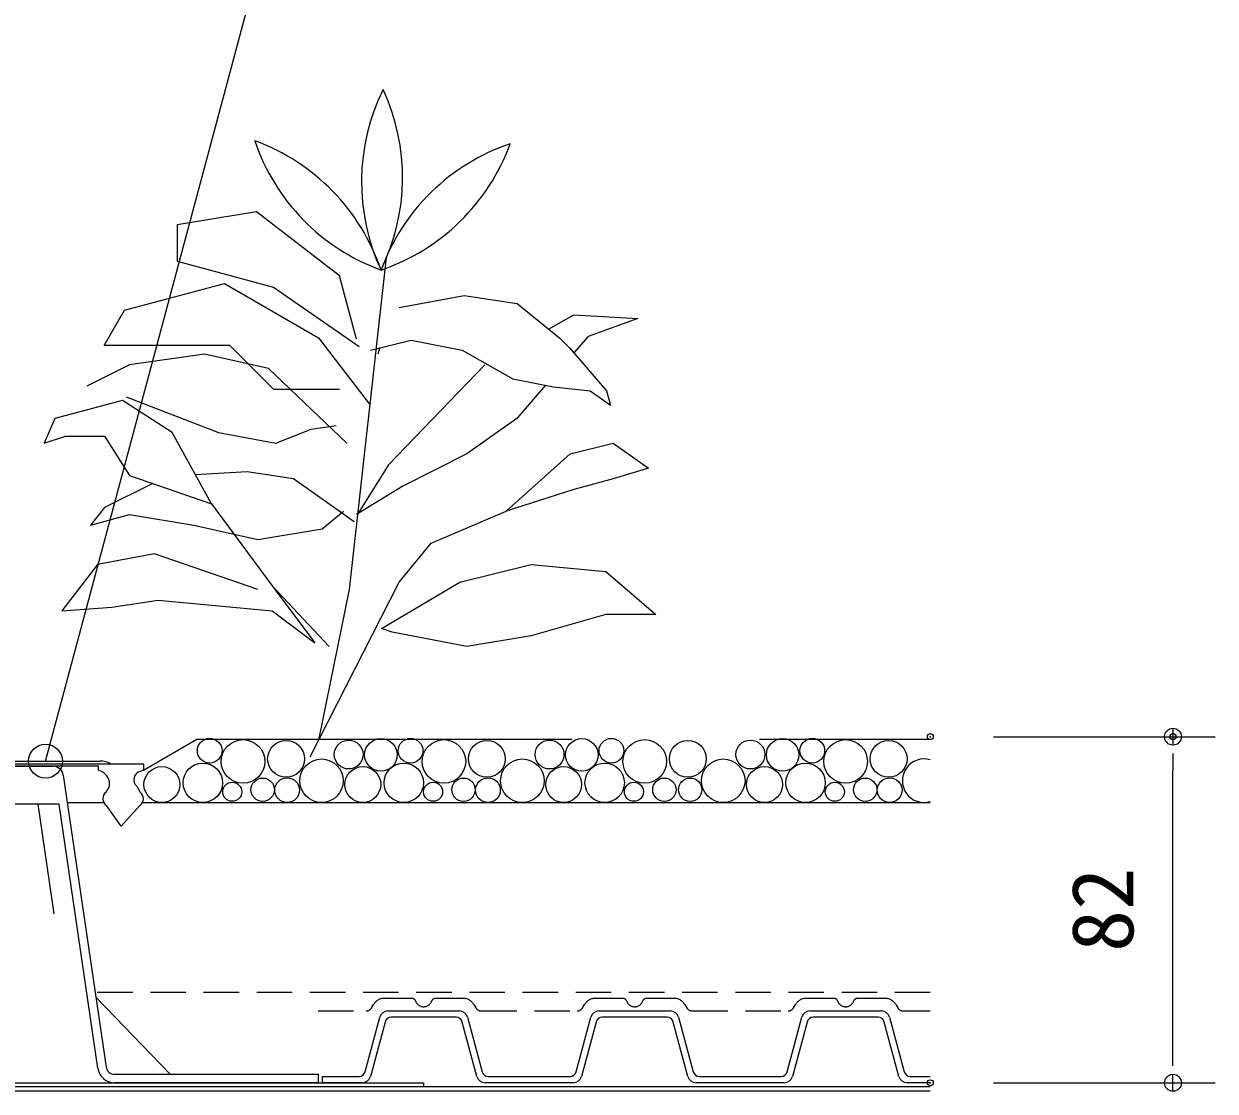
# Model space of a CAD drawing. Units: millimetres, scale not verified. Extents: x -1486 to 1484, y -1050 to 1050.
# Drawn here: x 637.2 to 919.5, y -218.9 to 34 of the extents above; entities that cross this region are included whole.
import ezdxf
from ezdxf.enums import TextEntityAlignment as Align

# ---------------------------------------------------------------- set-up
doc = ezdxf.new("R2010")
doc.units = ezdxf.units.MM
doc.header["$LTSCALE"] = 7
doc.header["$PDMODE"] = 32
doc.header["$PDSIZE"] = 1.4
doc.linetypes.add('DASHED1', pattern=[1.8, 1.2, -0.6])
doc.linetypes.add('USER1', pattern=[19.05, 12.7, -6.35])
for name, color, linetype, lineweight in [('0-0_0', 7, 'Continuous', 9), ('0-5_BOUSUI', 1, 'Continuous', 18), ('0-8_KANAMONO', 4, 'Continuous', 18), ('0-9_sunpo', 7, 'Continuous', 9), ('0-A_MOJI', 7, 'Continuous', 18), ('0-B_ecom', 7, 'Continuous', 9), ('0-C_GREEN', 3, 'Continuous', 18), ('0-D_FD-L', 8, 'Continuous', 18)]:
    doc.layers.add(name, color=color, linetype=linetype, lineweight=lineweight)
doc.layers.add('0-2_DEFPOINTS', color=7, linetype='Continuous')
doc.styles.add('ＭＳ ゴシック', font='')
doc.styles.get('ＭＳ ゴシック').set_extended_font_data('MS Gothic')

# ---------------------------------------------------------------- blocks, each defined once
blk = doc.blocks.new('_Dot')
at = {"layer": '0-0_0'}
for p, q in [((-0.5, 0), (-1, 0)), ((0.25, 0), (-0.25, 0))]:
    blk.add_line(p, q, dxfattribs=at)
blk.add_circle((0, 0), 0.25, dxfattribs=at)
blk = doc.blocks.new('D84')
at = {"layer": '0-2_DEFPOINTS'}
for p in [(2337.513, 915.199), (2395.013, 915.199), (2337.513, 833.199)]:
    blk.add_point(p, dxfattribs=at)
at = {"layer": '0-9_sunpo'}
for p, q in [((2352.513, 915.199), (2405.013, 915.199)), ((2395.013, 841.199), (2395.013, 907.199)), ((2352.513, 833.199), (2405.013, 833.199))]:
    blk.add_line(p, q, dxfattribs=at)
at = {"layer": '0-9_sunpo', "xscale": 8, "yscale": 8}
for p, rotation in [((2395.013, 915.199), 90), ((2395.013, 833.199), 270)]:
    blk.add_blockref('_Dot', p, dxfattribs=dict(at, rotation=rotation))
at = {"layer": '0-9_sunpo', "style": 'ＭＳ ゴシック'}
blk.add_text('82', height=14.66, rotation=90, dxfattribs=at).set_placement((2390.013, 864.199), align=Align.BOTTOM_LEFT)

msp = doc.modelspace()

# ---------------------------------------------------------------- linework, layer by layer
at = {"layer": '0-5_BOUSUI'}
msp.add_line((852.009, -217.865), (-118.667, -217.865), dxfattribs=at)
msp.add_lwpolyline([(852.009, -218.865), (-628.754, -218.865), (-672.394, -175.225), (-672.394, 94.135)], dxfattribs=at)
msp.add_lwpolyline([(531.954, -216.865), (731.954, -216.865), (731.954, -217.865), (531.954, -217.865)], close=True, dxfattribs=at)
at = {"layer": '0-8_KANAMONO'}
for p, q in [((608.619, -140.665), (655.288, -140.665)), ((656.684, -148.011), (657.473, -146.619)), ((664.003, -146.619), (664.793, -148.011))]:
    msp.add_line(p, q, dxfattribs=at)
for points in [[(599.055, -143.107), (598.347, -142.765), (598.347, -141.265), (665.56, -141.265), (665.56, -142.765), (664.853, -143.107)], [(655.624, -143.107), (654.916, -142.765), (654.916, -141.865), (608.992, -141.865)], [(664.714, -151.179), (660.238, -156.065), (656.762, -151.179)]]:
    msp.add_lwpolyline(points, dxfattribs=at)
for centre, radius, start, end in [((655.288, -146.173), 5.508, 63.00853, 90), ((654.222, -146.089), 3.294, 350.73331, 64.81727), ((665.262, -145.065), 2, 101.81701, 230.98411), ((657.943, -149.565), 2, 129.0159, 233.82139), ((663.534, -149.565), 2, 306.17861, 50.9841)]:
    msp.add_arc(centre, radius, start, end, dxfattribs=at)
at = {"layer": '0-A_MOJI'}
msp.add_line((642.34, -140.665), (705.747, 95.975), dxfattribs=at)
msp.add_circle((642.34, -140.665), 4, dxfattribs=at)
at = {"layer": '0-B_ecom', "color": 150, "lineweight": 18}
for p, q in [((619.814, -141.865), (644.094, -141.865)), ((646.567, -144.002), (656.703, -213.155)), ((640.498, -150.865), (644.309, -176.865)), ((654.277, -196.602), (671.905, -214.865))]:
    msp.add_line(p, q, dxfattribs=at)
at = {"layer": '0-B_ecom', "color": 1, "lineweight": 18}
msp.add_line((852.009, -217.865), (-118.667, -217.865), dxfattribs=at)
at = {"layer": '0-B_ecom', "color": 150, "lineweight": 18}
for points in [[(654.724, -213.445), (645.552, -150.865), (618.356, -150.865), (609.183, -213.445)], [(658.682, -214.865), (706.954, -214.865), (706.954, -216.865), (658.682, -216.865)]]:
    msp.add_lwpolyline(points, dxfattribs=at)
at = {"layer": '0-B_ecom'}
for centre, radius in [((681.254, -138.201), 2.929), ((721.824, -139.176), 3.851), ((728.85, -138.201), 2.929), ((769.42, -139.176), 3.851), ((776.445, -138.201), 2.929), ((817.015, -139.176), 3.851), ((824.041, -138.201), 2.929), ((689.149, -140.739), 5.17), ((699.346, -140.123), 4.364), ((714.185, -139.1), 3.421), ((736.744, -140.739), 5.17), ((746.942, -140.123), 4.364), ((761.78, -139.1), 3.421), ((784.34, -140.739), 5.17), ((794.538, -140.123), 4.364), ((809.376, -139.1), 3.421), ((831.935, -140.739), 5.17), ((842.133, -140.123), 4.364), ((679.651, -145.794), 4.671), ((707.751, -145.307), 5.158), ((727.246, -145.794), 4.671), ((755.346, -145.307), 5.158), ((774.842, -145.794), 4.671), ((802.942, -145.307), 5.158), ((822.437, -145.794), 4.671), ((669.929, -146.212), 4.253), ((717.525, -146.212), 4.253), ((765.12, -146.212), 4.253), ((812.716, -146.212), 4.253), ((686.594, -147.919), 2.261), ((693.803, -147.433), 2.774), ((699.592, -147.537), 2.929), ((734.19, -147.919), 2.261), ((741.399, -147.433), 2.774), ((747.188, -147.537), 2.929), ((781.786, -147.919), 2.261), ((788.994, -147.433), 2.774), ((795.111, -147.433), 2.774), ((829.381, -147.919), 2.261), ((836.59, -147.433), 2.774), ((842.379, -147.537), 2.929)]:
    msp.add_circle(centre, radius, dxfattribs=at)
msp.add_arc((850.537, -145.307), 5.158, 73.42361, 286.57639, dxfattribs=at)
at = {"layer": '0-B_ecom', "color": 150, "lineweight": 18}
for centre, radius, start, end in [((644.094, -144.365), 2.5, 8.33877, 90), ((658.682, -212.865), 4, 188.33877, 270), ((658.682, -212.865), 2, 188.33877, 270)]:
    msp.add_arc(centre, radius, start, end, dxfattribs=at)
at = {"layer": '0-C_GREEN'}
for p, q in [((723.069, -21.301), (714.327, -99.973)), ((726.14, -33.199), (741.558, -30.308)), ((741.558, -30.308), (754.085, -32.235)), ((754.085, -32.235), (764.203, -40.426)), ((761.563, -38.289), (767.53, -34.948)), ((767.53, -34.948), (782.731, -35.792)), ((782.731, -35.792), (770.908, -40.015)), ((719.394, -43.317), (729.031, -40.908)), ((729.031, -40.908), (741.076, -43.317)), ((764.203, -40.426), (766.612, -42.835)), ((770.908, -40.015), (767.527, -43.903)), ((680, -44.237), (662.266, -46.771)), ((721.523, -42.785), (721.083, -44.237)), ((741.076, -43.317), (753.121, -50.062)), ((766.612, -42.835), (775.285, -52.953)), ((662.266, -46.771), (652.132, -51.838)), ((723.617, -70.416), (746.418, -46.771)), ((753.121, -50.062), (762.758, -51.99)), ((760.83, -51.604), (754.018, -59.438)), ((762.758, -51.99), (771.43, -52.953)), ((771.43, -52.953), (776.248, -56.326)), ((775.285, -52.953), (776.248, -56.326)), ((660.577, -55.216), (644.531, -59.438)), ((672.399, -62.816), (660.577, -55.216)), ((661.421, -54.371), (683.378, -62.816)), ((644.531, -59.438), (641.998, -65.349)), ((696.89, -65.349), (705.334, -61.972)), ((705.334, -61.972), (711.246, -61.127)), ((754.018, -59.438), (742.195, -67.883)), ((641.998, -65.349), (647.065, -63.66)), ((647.065, -63.66), (656.354, -63.66)), ((656.354, -63.66), (662.266, -72.95)), ((683.378, -62.816), (696.89, -65.349)), ((766.685, -67.883), (776.819, -65.349)), ((723.617, -70.416), (716.318, -82.053)), ((742.195, -67.883), (726.995, -75.483)), ((751.485, -81.395), (766.685, -67.883)), ((667.744, -74.855), (656.354, -80.55)), ((715.468, -83.928), (701.112, -73.794)), ((726.995, -75.483), (716.016, -82.239)), ((776.819, -73.794), (767.53, -76.328)), ((767.53, -76.328), (751.485, -81.395)), ((656.354, -80.55), (652.976, -84.773)), ((681.689, -79.706), (696.045, -99.129)), ((707.868, -85.617), (712.935, -81.395)), ((733.75, -88.995), (751.485, -81.395)), ((652.976, -84.773), (662.266, -82.239)), ((662.266, -82.239), (677.466, -84.773)), ((677.466, -84.773), (692.667, -88.151)), ((692.667, -88.151), (707.868, -85.617)), ((726.15, -98.284), (733.75, -88.995)), ((668.177, -91.529), (654.665, -94.062)), ((692.667, -99.973), (668.177, -91.529)), ((654.665, -94.062), (646.22, -105.04)), ((740.506, -98.284), (757.396, -94.062)), ((757.396, -94.062), (775.13, -95.751)), ((775.13, -95.751), (786.953, -105.885)), ((705.038, -139.664), (726.15, -98.284)), ((721.928, -109.263), (740.506, -98.284)), ((696.045, -99.129), (706.179, -112.641)), ((696.045, -99.129), (709.557, -113.485)), ((714.327, -99.973), (707.067, -135.688)), ((646.22, -105.04), (658.043, -104.196)), ((658.043, -104.196), (669.022, -102.507)), ((669.022, -102.507), (696.045, -105.04)), ((696.045, -105.04), (706.179, -112.641)), ((775.13, -105.885), (757.396, -110.952)), ((786.953, -105.885), (775.13, -105.885)), ((724.461, -110.107), (721.928, -109.263)), ((742.195, -113.485), (724.461, -110.107)), ((757.396, -110.952), (742.195, -113.485))]:
    msp.add_line(p, q, dxfattribs=at)
for points in [[(716.01, -40.706), (711.985, -25.683), (692.339, -10.484), (673.506, -13.593), (673.506, -22.228), (696.406, -28.364), (716.701, -42.433)], [(712.036, -52.622), (696.486, -52.622), (686.035, -42.171), (656.228, -42.171), (661.04, -33.837), (684.756, -27.482), (707.05, -40.353), (719.12, -56.076)], [(713.779, -65.349), (695.201, -47.615), (680, -44.237)], [(662.266, -72.95), (681.689, -79.706), (672.399, -62.816)], [(776.819, -65.349), (785.264, -71.261), (776.819, -73.794)], [(701.112, -73.794), (690.134, -72.105), (677.904, -72.825)]]:
    msp.add_lwpolyline(points, dxfattribs=at)
for centre, start, end in [((766.688, -3.406), 153.71754, 204.97119), ((677.498, -2.386), 333.71754, 24.97119), ((675, -40.161), 18.71754, 69.97119), ((738.789, 22.184), 198.71754, 249.97119), ((705.975, 22.56), 288.71754, 339.97119), ((768.32, -41.229), 108.71754, 159.97119)]:
    msp.add_arc(centre, 49.464, start, end, dxfattribs=at)
at = {"layer": '0-D_FD-L', "color": 4, "linetype": 'USER1'}
for p, q in [((665.56, -142.765), (678.204, -135.465)), ((678.204, -135.465), (852.009, -135.465))]:
    msp.add_line(p, q, dxfattribs=at)
at = {"layer": '0-D_FD-L', "color": 4}
for p, q in [((647.392, -150.465), (656.157, -150.465)), ((665.32, -150.465), (852.009, -150.465))]:
    msp.add_line(p, q, dxfattribs=at)
at = {"layer": '0-D_FD-L', "linetype": 'DASHED1'}
for p, q in [((852.009, -195.465), (654.11, -195.465)), ((722.652, -196.865), (729.125, -196.865)), ((734.782, -196.865), (741.255, -196.865)), ((740.204, -196.865), (741.255, -196.865)), ((772.652, -196.865), (779.125, -196.865)), ((772.652, -196.865), (779.125, -196.865)), ((784.782, -196.865), (791.255, -196.865)), ((784.782, -196.865), (791.255, -196.865)), ((822.652, -196.865), (829.125, -196.865)), ((834.782, -196.865), (841.255, -196.865)), ((706.954, -199.865), (718.305, -199.865)), ((719.591, -199.137), (720.08, -198.322)), ((743.828, -198.322), (744.317, -199.137)), ((743.828, -198.322), (744.317, -199.137)), ((745.603, -199.865), (768.305, -199.865)), ((745.603, -199.865), (768.305, -199.865)), ((769.591, -199.137), (770.08, -198.322)), ((769.591, -199.137), (770.08, -198.322)), ((793.828, -198.322), (794.317, -199.137)), ((795.603, -199.865), (818.305, -199.865)), ((819.591, -199.137), (820.08, -198.322)), ((843.828, -198.322), (844.317, -199.137)), ((845.603, -199.865), (852.009, -199.865))]:
    msp.add_line(p, q, dxfattribs=at)
at = {"layer": '0-D_FD-L'}
for p, q in [((723.489, -199.865), (740.419, -199.865)), ((773.489, -199.865), (790.419, -199.865)), ((823.489, -199.865), (840.419, -199.865)), ((718.099, -214.253), (721.557, -201.347)), ((722.807, -202.477), (719.349, -215.383)), ((739.652, -201.365), (724.256, -201.365)), ((744.559, -215.383), (741.101, -202.477)), ((742.351, -201.347), (745.809, -214.253)), ((768.099, -214.253), (771.557, -201.347)), ((772.807, -202.477), (769.349, -215.383)), ((789.652, -201.365), (774.256, -201.365)), ((791.333, -203.342), (791.101, -202.477)), ((794.559, -215.383), (791.101, -202.477)), ((792.351, -201.347), (795.809, -214.253)), ((818.099, -214.253), (821.557, -201.347)), ((822.807, -202.477), (819.349, -215.383)), ((839.652, -201.365), (824.256, -201.365)), ((844.559, -215.383), (841.101, -202.477)), ((842.351, -201.347), (845.809, -214.253)), ((767.417, -216.865), (746.491, -216.865)), ((747.258, -215.365), (766.65, -215.365)), ((817.417, -216.865), (796.491, -216.865)), ((797.258, -215.365), (816.65, -215.365)), ((852.009, -216.865), (846.491, -216.865)), ((847.258, -215.365), (852.009, -215.365))]:
    msp.add_line(p, q, dxfattribs=at)
msp.add_lwpolyline([(717.417, -216.865), (707.954, -216.865), (707.954, -215.365), (716.65, -215.365)], dxfattribs=at)
at = {"layer": '0-D_FD-L', "linetype": 'DASHED1'}
for centre, radius, start, end in [((722.652, -199.865), 3, 90, 149.03624), ((729.125, -197.865), 1, 19.47122, 90), ((731.954, -196.865), 2, 199.47122, 340.52878), ((734.782, -197.865), 1, 90, 160.52878), ((741.255, -199.865), 3, 30.96376, 90), ((741.255, -199.865), 3, 30.96376, 90), ((772.652, -199.865), 3, 90, 149.03624), ((772.652, -199.865), 3, 90, 149.03624), ((779.125, -197.865), 1, 19.47122, 90), ((779.125, -197.865), 1, 19.47122, 90), ((781.954, -196.865), 2, 199.47122, 340.52878), ((781.954, -196.865), 2, 199.47122, 340.52878), ((784.782, -197.865), 1, 90, 160.52878), ((784.782, -197.865), 1, 90, 160.52878), ((791.255, -199.865), 3, 88.52446, 90), ((791.255, -199.865), 3, 30.96376, 90), ((822.652, -199.865), 3, 90, 149.03624), ((829.125, -197.865), 1, 19.47122, 90), ((831.954, -196.865), 2, 199.47122, 340.52878), ((834.782, -197.865), 1, 90, 160.52878), ((841.255, -199.865), 3, 30.96376, 90), ((718.305, -198.365), 1.5, 270, 329.03624), ((745.603, -198.365), 1.5, 210.96376, 270), ((745.603, -198.365), 1.5, 210.96376, 270), ((768.305, -198.365), 1.5, 270, 329.03624), ((768.305, -198.365), 1.5, 270, 329.03624), ((795.603, -198.365), 1.5, 210.96376, 270), ((818.305, -198.365), 1.5, 270, 329.03624), ((845.603, -198.365), 1.5, 210.96376, 270)]:
    msp.add_arc(centre, radius, start, end, dxfattribs=at)
at = {"layer": '0-D_FD-L'}
for centre, radius, start, end in [((723.489, -201.865), 2, 90, 165), ((740.419, -201.865), 2, 15, 90), ((773.489, -201.865), 2, 90, 165), ((790.419, -201.865), 2, 15, 90), ((823.489, -201.865), 2, 90, 165), ((840.419, -201.865), 2, 15, 90), ((724.256, -202.865), 1.5, 90, 165), ((739.652, -202.865), 1.5, 15, 90), ((774.256, -202.865), 1.5, 90, 165), ((789.652, -202.865), 1.5, 15, 90), ((824.256, -202.865), 1.5, 90, 165), ((839.652, -202.865), 1.5, 15, 90), ((716.65, -213.865), 1.5, 270, 345), ((747.258, -213.865), 1.5, 195, 270), ((766.65, -213.865), 1.5, 270, 345), ((797.258, -213.865), 1.5, 195, 270), ((816.65, -213.865), 1.5, 270, 345), ((847.258, -213.865), 1.5, 195, 270), ((717.417, -214.865), 2, 270, 345), ((746.491, -214.865), 2, 195, 270), ((767.417, -214.865), 2, 270, 345), ((796.491, -214.865), 2, 195, 270), ((817.417, -214.865), 2, 270, 345), ((846.491, -214.865), 2, 195, 270)]:
    msp.add_arc(centre, radius, start, end, dxfattribs=at)

# ---------------------------------------------------------------- block references
at = {"layer": '0-9_sunpo'}
msp.add_blockref('D84', (-1485.504, -1050.064), dxfattribs=at)

doc.saveas('drawing.dxf')
